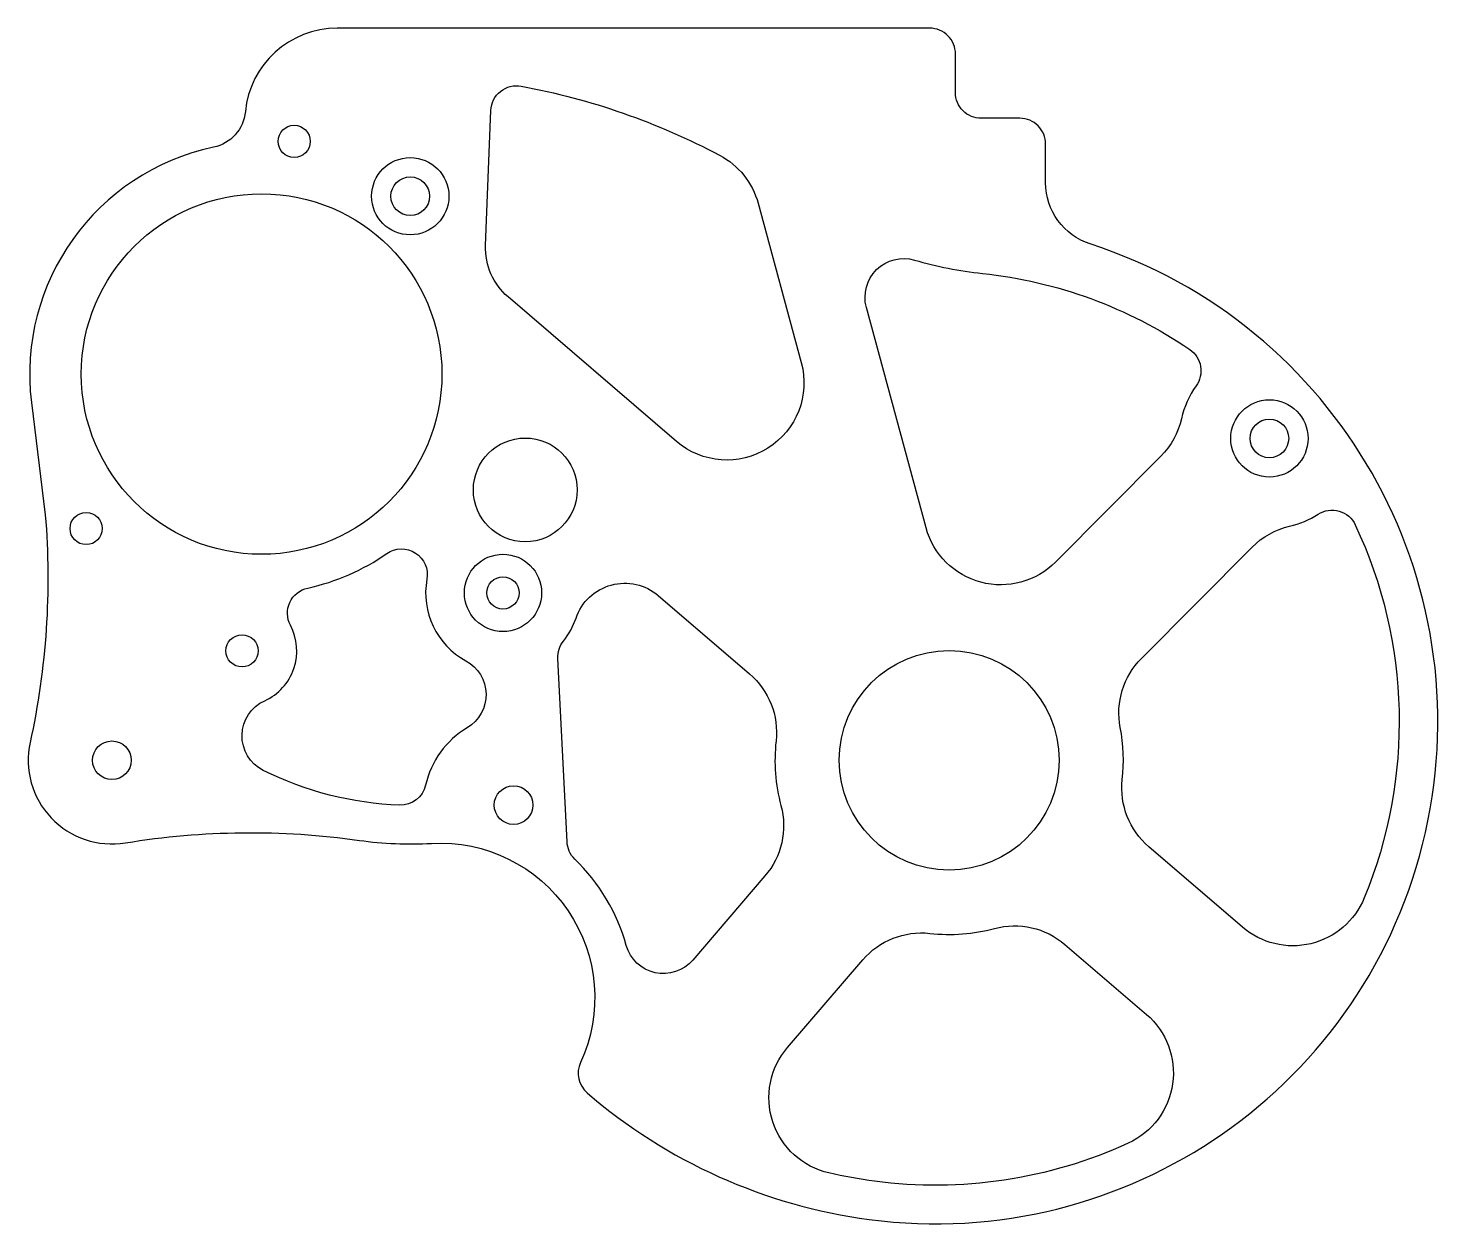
# Model space of a CAD drawing. Header units: millimetres. Extents: x 28 to 138, y -36 to 57.
import ezdxf

# ---------------------------------------------------------------- set-up
doc = ezdxf.new("R2010")
doc.units = ezdxf.units.MM

msp = doc.modelspace()

# ---------------------------------------------------------------- linework, layer by layer
for points in [[(36.05, -6.41, -0.076092), (54.21, -6.22, 0.049257), (59.81, -6.45, -0.565773), (71.38, -23.47, 0.334595), (71.89, -25.82, 0.146046), (93.8, -35.66, 0.913315), (110.95, 40.1, -0.325223), (107.49, 44.86), (107.49, 47.86, 0.414214), (105.49, 49.86), (102.49, 49.86, -0.414214), (100.49, 51.86), (100.49, 54.86, 0.414214), (98.49, 56.86), (52.49, 56.86, 0.386723), (45.36, 50.38, -0.327899), (42.89, 47.61, 0.389291), (28.75, 27.8), (29.83, 19.07, -0.074266), (28.65, 1.39, 0.529674)], [(82.18, 46.99, -0.207727), (85.17, 43.26), (88.52, 30.89, -0.738649), (78.82, 24.77), (65.75, 35.99, -0.228881), (64.01, 39.97), (64.42, 50.47, -0.457393), (66.78, 52.36, -0.075941)], [(118.03, 26.53, -0.14145), (116.43, 23.61), (108.26, 15.4, -0.57735), (98.21, 18.06), (93.57, 35.18, -0.585688), (97.31, 38.85, 0.044884), (102.58, 37.81, -0.124337), (118.68, 31.9, -0.421134), (119.17, 29.08, 0.10093)], [(126.43, 18.18, 0.086411), (128.64, 19.11, -0.453649), (131.53, 18.28, -0.210072), (132.23, -10.69, -0.511152), (122.77, -12.96), (115.5, -6.71, -0.247985), (113.44, -1.5, 0.075303), (113.28, 2.55, -0.247985), (114.92, 7.91), (123.52, 16.56, -0.14145)], [(46.86, 4.63, 0.43211), (48.86, 10.49, -0.497246), (50.2, 13.38, 0.099471), (56.34, 16.06, -0.668747), (59.45, 14.06, 0.322853), (62.48, 7.73, -0.580275), (62.59, 2.53, 0.204804), (59.35, -1.93, -0.359813), (57.33, -3.48, -0.108136), (46.75, -0.78, -0.630211)], [(86.56, 1.5, 0.093736), (86.94, -3.52, -0.247985), (85.7, -8.98), (80.09, -15.52, -0.598841), (74.93, -14.38, 0.132379), (70.93, -7.67, -0.189923), (70.33, -6.33), (69.62, 7.91, -0.182676), (70.05, 9.26, 0.08584), (71.03, 11.05, -0.530057), (77.42, 12.79), (84.5, 6.71, -0.247985)], [(103.52, -13.06, -0.247985), (108.98, -14.3), (115.31, -19.73, -0.54747), (113.9, -29.74, -0.141083), (94.2, -32.69, -0.022967), (90.67, -32.05, -0.564726), (87.45, -22.3), (93.29, -15.5, -0.247985), (98.5, -13.44, 0.093736)]]:
    msp.add_lwpolyline(points, format="xyb", close=True)
for centre, radius in [((49.15, 48.07), 1.25), ((58.16, 43.81), 3), ((58.16, 43.81), 1.5), ((46.62, 30), 14), ((124.86, 25), 3), ((124.86, 25), 1.5), ((67.09, 21), 4.03), ((33, 18), 1.25), ((65.36, 13), 3), ((65.36, 13), 1.25), ((45.1, 8.5), 1.25), ((100, 0), 8.53), ((35, 0), 1.5), ((66.18, -3.48), 1.5)]:
    msp.add_circle(centre, radius)

doc.saveas('drawing.dxf')
